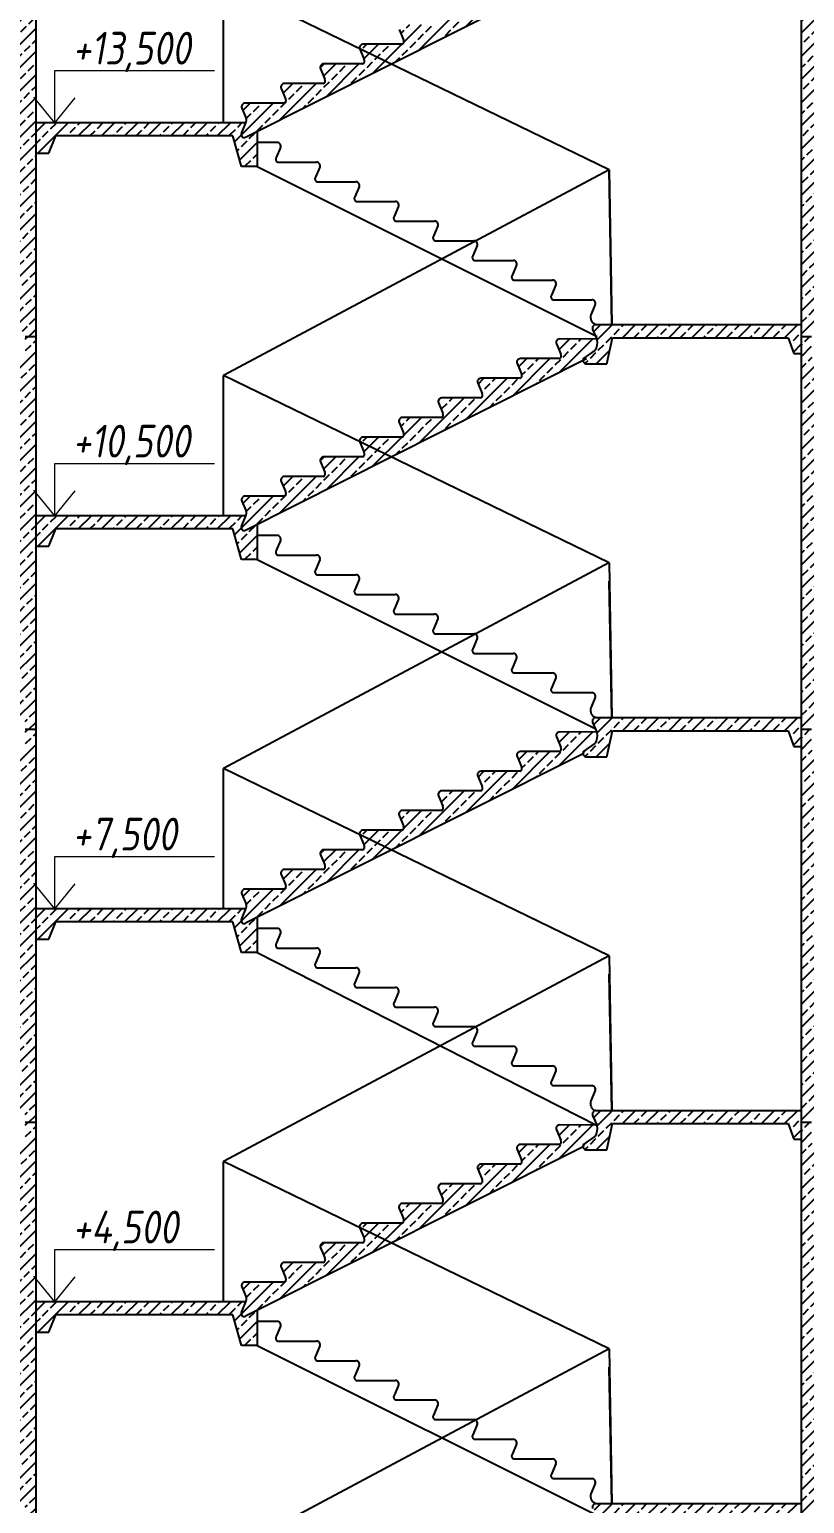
# Model space of a CAD drawing. Header units: millimetres. Extents: x -257254 to 390979, y -202328 to 355504.
# Drawn here: x 83861 to 89774, y 40185 to 51438 of the extents above; entities that cross this region are included whole.
import ezdxf
from ezdxf.enums import TextEntityAlignment as Align

# ---------------------------------------------------------------- set-up
doc = ezdxf.new("R2010")
doc.units = ezdxf.units.MM
doc.layers.add('RAZMER', color=250, linetype='Continuous', lineweight=13)
doc.layers.add('покрытия', color=6, linetype='Continuous', lineweight=18)
doc.layers.add('разрез', color=40, linetype='Continuous')
doc.styles.add('SIMPLEX', font='simplex.shx', dxfattribs={"width": 0.8, "oblique": 10})

msp = doc.modelspace()

# ---------------------------------------------------------------- hatches: boundary and pattern name
at = {"layer": 'разрез'}
h = msp.add_hatch(dxfattribs=at)
h.set_pattern_fill('JIS_STN_2.5', color=256, scale=50)
h.set_pattern_definition([(45, (4200, -12000), (-88.38835, 88.38835), []), (45, (4288.25, -12000), (-88.38835, 88.38835), [60, -25])])
h.paths.add_polyline_path([(83829.02596, 51935.34196), (83749.02596, 51935.34196), (83749.02596, 49135.34196), (83829.02596, 49135.34196)])
h.paths.add_polyline_path([(83909.02595, 52095.34196), (83829.02596, 52095.34196), (83829.02596, 49095.34196), (83909.02595, 49095.34196)])
h = msp.add_hatch(dxfattribs=at)
h.set_pattern_fill('JIS_STN_2.5', color=256, scale=50)
h.set_pattern_definition([(45, (1e-11, 12000), (-88.38835, 88.38835), []), (45, (88.25, 12000), (-88.38835, 88.38835), [60, -25])])
h.paths.add_polyline_path([(88111.89286, 51925.34196, -0.5342807523), (88086.43074, 51962.6022), (88179.02596, 52029.48348, 0.1012247944), (88193.43022, 52073.70547), (87905.94558, 52075.34196, 0.5443189108), (87881.58089, 52036.8051), (87914.88911, 51959.64984, -0.5061795184), (87902.01404, 51925.34196), (87605.94558, 51925.34196, 0.5443189108), (87581.58089, 51886.8051), (87614.88911, 51809.64984, -0.5061795184), (87602.01404, 51775.34196), (87305.94558, 51775.34196, 0.5443189108), (87281.58089, 51736.8051), (87314.88911, 51659.64984, -0.5061795184), (87302.01404, 51625.34196), (87005.94558, 51625.34196, 0.5443189108), (86981.58089, 51586.8051), (87014.88911, 51509.64984, -0.5061795184), (87002.01404, 51475.34196), (86705.94558, 51475.34196, 0.5443189108), (86681.58089, 51436.8051), (86714.88911, 51359.64984, -0.5061795184), (86702.01404, 51325.34196), (86405.94558, 51325.34196, 0.4772621166), (86379.73086, 51292.26329), (86620.34398, 51175.36508)])
h.paths.add_polyline_path([(86620.34398, 51175.36508), (86379.73086, 51292.26329, 0.0532288538), (86381.58089, 51286.8051), (86414.88911, 51209.64984, -0.5061795184), (86402.01404, 51175.34196), (86105.94558, 51175.34196, 0.5443189108), (86081.58089, 51136.8051), (86114.88911, 51059.64984, -0.5061795184), (86102.01404, 51025.34196), (85805.94558, 51025.34196, 0.5443189108), (85781.58089, 50986.8051), (85814.88911, 50909.64984, -0.5061795184), (85802.01404, 50875.34196), (85505.94558, 50875.34196, 0.5443189108), (85481.58089, 50836.8051), (85514.4836, 50760.58916, -0.2572552717), (85511.58347, 50725.34196), (85479.02595, 50643.84441, 0.8545246684), (85514.74874, 50619.45245)])
h = msp.add_hatch(dxfattribs=at)
h.set_pattern_fill('JIS_STN_2.5', color=256, scale=50)
h.set_pattern_definition([(45, (1e-09, -12000), (-88.38835, 88.38835), []), (45, (88.25, -12000), (-88.38835, 88.38835), [60, -25])])
h.paths.add_polyline_path([(89829.02595, 52095.34196), (89749.02595, 52095.34196), (89749.02595, 52015.34196), (89749.02595, 49095.34196), (89829.02595, 49095.34196), (89829.02595, 49175.34196)])
h.paths.add_polyline_path([(89909.02595, 51935.34196), (89829.02595, 51935.34196), (89829.02595, 49175.34196), (89909.02595, 49175.34196)])
h = msp.add_hatch(dxfattribs=at)
h.set_pattern_fill('JIS_STN_2.5', color=256, scale=50)
h.set_pattern_definition([(45, (-5e-08, 12000), (-88.38835, 88.38835), []), (45, (88.25, 12000), (-88.38835, 88.38835), [60, -25])])
h.paths.add_polyline_path([(85511.58347, 50725.34196), (85479.02595, 50725.34196), (85206.49188, 50725.34196), (83909.02595, 50725.34196), (83909.02595, 50494.07491), (84009.02562, 50494.33372), (84061.22173, 50625.34196), (85413.99121, 50625.34196), (85479.02595, 50391.96428), (85597.17711, 50391.96428), (85597.17711, 50660.89888), (85514.74874, 50619.45245, -0.8545246684), (85479.02595, 50643.84441)])
h = msp.add_hatch(dxfattribs=at)
h.set_pattern_fill('JIS_STN_2.5', color=256, scale=50)
h.set_pattern_definition([(45, (0, 8960), (-88.38835, 88.38835), []), (45, (88.25, 8960), (-88.38835, 88.38835), [60, -25])])
h.paths.add_polyline_path([(89749.02595, 49185.34196), (88182.95749, 49185.34196, 0.5443189108), (88158.5928, 49146.8051), (88191.90102, 49069.64984, -0.1806301525), (88179.02596, 48989.48348), (88086.43074, 48922.6022, 0.5342807523), (88111.89286, 48885.34196), (88265.39149, 48885.34196), (88309.02596, 49085.01571), (89649.02596, 49085.01571), (89693.67318, 48965.41926), (89749.02595, 48965.41926)])
h = msp.add_hatch(dxfattribs=at)
h.set_pattern_fill('JIS_STN_2.5', color=256, scale=50)
h.set_pattern_definition([(45, (4200, -15000), (-88.38835, 88.38835), []), (45, (4288.25, -15000), (-88.38835, 88.38835), [60, -25])])
h.paths.add_polyline_path([(83829.02596, 48935.34196), (83749.02596, 48935.34196), (83749.02596, 46175.34196), (83829.02596, 46175.34196)])
h.paths.add_polyline_path([(83909.02595, 49095.34196), (83829.02596, 49095.34196), (83829.02596, 46095.34196), (83909.02595, 46095.34196)])
h = msp.add_hatch(dxfattribs=at)
h.set_pattern_fill('JIS_STN_2.5', color=256, scale=50)
h.set_pattern_definition([(45, (4e-11, 9000), (-88.38835, 88.38835), []), (45, (88.25, 9000), (-88.38835, 88.38835), [60, -25])])
h.paths.add_polyline_path([(88111.89286, 48925.34196, -0.5342807523), (88086.43074, 48962.6022), (88179.02596, 49029.48348, 0.1012247944), (88193.43022, 49073.70547), (87905.94558, 49075.34196, 0.5443189108), (87881.58089, 49036.8051), (87914.88911, 48959.64984, -0.5061795184), (87902.01404, 48925.34196), (87605.94558, 48925.34196, 0.5443189108), (87581.58089, 48886.8051), (87614.88911, 48809.64984, -0.5061795184), (87602.01404, 48775.34196), (87305.94558, 48775.34196, 0.5443189108), (87281.58089, 48736.8051), (87314.88911, 48659.64984, -0.5061795184), (87302.01404, 48625.34196), (87005.94558, 48625.34196, 0.5443189108), (86981.58089, 48586.8051), (87014.88911, 48509.64984, -0.5061795184), (87002.01404, 48475.34196), (86705.94558, 48475.34196, 0.5443189108), (86681.58089, 48436.8051), (86714.88911, 48359.64984, -0.5061795184), (86702.01404, 48325.34196), (86405.94558, 48325.34196, 0.4772621166), (86379.73086, 48292.26329), (86620.34398, 48175.36508)])
h.paths.add_polyline_path([(86620.34398, 48175.36508), (86379.73086, 48292.26329, 0.0532288538), (86381.58089, 48286.8051), (86414.88911, 48209.64984, -0.5061795184), (86402.01404, 48175.34196), (86105.94558, 48175.34196, 0.5443189108), (86081.58089, 48136.8051), (86114.88911, 48059.64984, -0.5061795184), (86102.01404, 48025.34196), (85805.94558, 48025.34196, 0.5443189108), (85781.58089, 47986.8051), (85814.88911, 47909.64984, -0.5061795184), (85802.01404, 47875.34196), (85505.94558, 47875.34196, 0.5443189108), (85481.58089, 47836.8051), (85514.4836, 47760.58916, -0.2572552717), (85511.58347, 47725.34196), (85479.02595, 47643.84441, 0.8545246684), (85514.74874, 47619.45245)])
h = msp.add_hatch(dxfattribs=at)
h.set_pattern_fill('JIS_STN_2.5', color=256, scale=50)
h.set_pattern_definition([(45, (-1e-07, -15000), (-88.38835, 88.38835), []), (45, (88.25, -15000), (-88.38835, 88.38835), [60, -25])])
h.paths.add_polyline_path([(89829.02595, 49095.34196), (89749.02595, 49095.34196), (89749.02595, 49015.34196), (89749.02595, 46095.34196), (89829.02595, 46095.34196), (89829.02595, 46175.34196)])
h.paths.add_polyline_path([(89909.02595, 48935.34196), (89829.02595, 48935.34196), (89829.02595, 46175.34196), (89909.02595, 46175.34196)])
h = msp.add_hatch(dxfattribs=at)
h.set_pattern_fill('JIS_STN_2.5', color=256, scale=50)
h.set_pattern_definition([(45, (-4e-11, 9000), (-88.38835, 88.38835), []), (45, (88.25, 9000), (-88.38835, 88.38835), [60, -25])])
h.paths.add_polyline_path([(85511.58347, 47725.34196), (85479.02595, 47725.34196), (85206.49188, 47725.34196), (83909.02595, 47725.34196), (83909.02595, 47494.07491), (84009.02562, 47494.33372), (84061.22173, 47625.34196), (85413.99121, 47625.34196), (85479.02595, 47391.96428), (85597.17711, 47391.96428), (85597.17711, 47660.89888), (85514.74874, 47619.45245, -0.8545246684), (85479.02595, 47643.84441)])
h = msp.add_hatch(dxfattribs=at)
h.set_pattern_fill('JIS_STN_2.5', color=256, scale=50)
h.set_pattern_definition([(45, (1e-09, 5960), (-88.38835, 88.38835), []), (45, (88.25, 5960), (-88.38835, 88.38835), [60, -25])])
h.paths.add_polyline_path([(89749.02595, 46185.34196), (88182.95749, 46185.34196, 0.5443189108), (88158.5928, 46146.8051), (88191.90102, 46069.64984, -0.1806301525), (88179.02596, 45989.48348), (88086.43074, 45922.6022, 0.5342807523), (88111.89286, 45885.34196), (88265.39149, 45885.34196), (88309.02596, 46085.01571), (89649.02596, 46085.01571), (89693.67318, 45965.41926), (89749.02595, 45965.41926)])
h = msp.add_hatch(dxfattribs=at)
h.set_pattern_fill('JIS_STN_2.5', color=256, scale=50)
h.set_pattern_definition([(45, (4200, -18000), (-88.38835, 88.38835), []), (45, (4288.25, -18000), (-88.38835, 88.38835), [60, -25])])
h.paths.add_polyline_path([(83829.02596, 45935.34196), (83749.02596, 45935.34196), (83749.02596, 43175.34196), (83829.02596, 43175.34196)])
h.paths.add_polyline_path([(83909.02595, 46095.34196), (83829.02596, 46095.34196), (83829.02596, 43095.34196), (83909.02595, 43095.34196)])
h = msp.add_hatch(dxfattribs=at)
h.set_pattern_fill('JIS_STN_2.5', color=256, scale=50)
h.set_pattern_definition([(45, (1e-09, 6000), (-88.38835, 88.38835), []), (45, (88.25, 6000), (-88.38835, 88.38835), [60, -25])])
h.paths.add_polyline_path([(88111.89286, 45925.34196, -0.5342807523), (88086.43074, 45962.6022), (88179.02596, 46029.48348, 0.1012247944), (88193.43022, 46073.70547), (87905.94558, 46075.34196, 0.5443189108), (87881.58089, 46036.8051), (87914.88911, 45959.64984, -0.5061795184), (87902.01404, 45925.34196), (87605.94558, 45925.34196, 0.5443189108), (87581.58089, 45886.8051), (87614.88911, 45809.64984, -0.5061795184), (87602.01404, 45775.34196), (87305.94558, 45775.34196, 0.5443189108), (87281.58089, 45736.8051), (87314.88911, 45659.64984, -0.5061795184), (87302.01404, 45625.34196), (87005.94558, 45625.34196, 0.5443189108), (86981.58089, 45586.8051), (87014.88911, 45509.64984, -0.5061795184), (87002.01404, 45475.34196), (86705.94558, 45475.34196, 0.5443189108), (86681.58089, 45436.8051), (86714.88911, 45359.64984, -0.5061795184), (86702.01404, 45325.34196), (86405.94558, 45325.34196, 0.4772621166), (86379.73086, 45292.26329), (86620.34398, 45175.36508)])
h.paths.add_polyline_path([(86620.34398, 45175.36508), (86379.73086, 45292.26329, 0.0532288538), (86381.58089, 45286.8051), (86414.88911, 45209.64984, -0.5061795184), (86402.01404, 45175.34196), (86105.94558, 45175.34196, 0.5443189108), (86081.58089, 45136.8051), (86114.88911, 45059.64984, -0.5061795184), (86102.01404, 45025.34196), (85805.94558, 45025.34196, 0.5443189108), (85781.58089, 44986.8051), (85814.88911, 44909.64984, -0.5061795184), (85802.01404, 44875.34196), (85505.94558, 44875.34196, 0.5443189108), (85481.58089, 44836.8051), (85514.4836, 44760.58916, -0.2572552717), (85511.58347, 44725.34196), (85479.02595, 44643.84441, 0.8545246684), (85514.74874, 44619.45245)])
h = msp.add_hatch(dxfattribs=at)
h.set_pattern_fill('JIS_STN_2.5', color=256, scale=50)
h.set_pattern_definition([(45, (2e-09, -18000), (-88.38835, 88.38835), []), (45, (88.25, -18000), (-88.38835, 88.38835), [60, -25])])
h.paths.add_polyline_path([(89829.02595, 46095.34196), (89749.02595, 46095.34196), (89749.02595, 46015.34196), (89749.02595, 43095.34196), (89829.02595, 43095.34196), (89829.02595, 43175.34196)])
h.paths.add_polyline_path([(89909.02595, 45935.34196), (89829.02595, 45935.34196), (89829.02595, 43175.34196), (89909.02595, 43175.34196)])
h = msp.add_hatch(dxfattribs=at)
h.set_pattern_fill('JIS_STN_2.5', color=256, scale=50)
h.set_pattern_definition([(45, (1e-09, 6000), (-88.38835, 88.38835), []), (45, (88.25, 6000), (-88.38835, 88.38835), [60, -25])])
h.paths.add_polyline_path([(85511.58347, 44725.34196), (85479.02595, 44725.34196), (85206.49188, 44725.34196), (83909.02595, 44725.34196), (83909.02595, 44494.07491), (84009.02562, 44494.33372), (84061.22173, 44625.34196), (85413.99121, 44625.34196), (85479.02595, 44391.96428), (85597.17711, 44391.96428), (85597.17711, 44660.89888), (85514.74874, 44619.45245, -0.8545246684), (85479.02595, 44643.84441)])
h = msp.add_hatch(dxfattribs=at)
h.set_pattern_fill('JIS_STN_2.5', color=256, scale=50)
h.set_pattern_definition([(45, (2e-09, 2960), (-88.38835, 88.38835), []), (45, (88.25, 2960), (-88.38835, 88.38835), [60, -25])])
h.paths.add_polyline_path([(89749.02595, 43185.34196), (88182.95749, 43185.34196, 0.5443189108), (88158.5928, 43146.8051), (88191.90102, 43069.64984, -0.1806301525), (88179.02596, 42989.48348), (88086.43074, 42922.6022, 0.5342807523), (88111.89286, 42885.34196), (88265.39149, 42885.34196), (88309.02596, 43085.01571), (89649.02596, 43085.01571), (89693.67318, 42965.41926), (89749.02595, 42965.41926)])
h = msp.add_hatch(dxfattribs=at)
h.set_pattern_fill('JIS_STN_2.5', color=256, scale=50)
h.set_pattern_definition([(45, (4200, -21000), (-88.38835, 88.38835), []), (45, (4288.25, -21000), (-88.38835, 88.38835), [60, -25])])
h.paths.add_polyline_path([(83829.02596, 42935.34196), (83749.02596, 42935.34196), (83749.02596, 40175.34196), (83829.02596, 40175.34196)])
h.paths.add_polyline_path([(83909.02595, 43095.34196), (83829.02596, 43095.34196), (83829.02596, 40095.34196), (83909.02595, 40095.34196)])
h = msp.add_hatch(dxfattribs=at)
h.set_pattern_fill('JIS_STN_2.5', color=256, scale=50)
h.set_pattern_definition([(45, (2e-09, 3000), (-88.38835, 88.38835), []), (45, (88.25, 3000), (-88.38835, 88.38835), [60, -25])])
h.paths.add_polyline_path([(88111.89286, 42925.34196, -0.5342807523), (88086.43074, 42962.6022), (88179.02596, 43029.48348, 0.1012247944), (88193.43022, 43073.70547), (87905.94558, 43075.34196, 0.5443189108), (87881.58089, 43036.8051), (87914.88911, 42959.64984, -0.5061795184), (87902.01404, 42925.34196), (87605.94558, 42925.34196, 0.5443189108), (87581.58089, 42886.8051), (87614.88911, 42809.64984, -0.5061795184), (87602.01404, 42775.34196), (87305.94558, 42775.34196, 0.5443189108), (87281.58089, 42736.8051), (87314.88911, 42659.64984, -0.5061795184), (87302.01404, 42625.34196), (87005.94558, 42625.34196, 0.5443189108), (86981.58089, 42586.8051), (87014.88911, 42509.64984, -0.5061795184), (87002.01404, 42475.34196), (86705.94558, 42475.34196, 0.5443189108), (86681.58089, 42436.8051), (86714.88911, 42359.64984, -0.5061795184), (86702.01404, 42325.34196), (86405.94558, 42325.34196, 0.4772621166), (86379.73086, 42292.26329), (86620.34398, 42175.36508)])
h.paths.add_polyline_path([(86620.34398, 42175.36508), (86379.73086, 42292.26329, 0.0532288538), (86381.58089, 42286.8051), (86414.88911, 42209.64984, -0.5061795184), (86402.01404, 42175.34196), (86105.94558, 42175.34196, 0.5443189108), (86081.58089, 42136.8051), (86114.88911, 42059.64984, -0.5061795184), (86102.01404, 42025.34196), (85805.94558, 42025.34196, 0.5443189108), (85781.58089, 41986.8051), (85814.88911, 41909.64984, -0.5061795184), (85802.01404, 41875.34196), (85505.94558, 41875.34196, 0.5443189108), (85481.58089, 41836.8051), (85514.4836, 41760.58916, -0.2572552717), (85511.58347, 41725.34196), (85479.02595, 41643.84441, 0.8545246684), (85514.74874, 41619.45245)])
h = msp.add_hatch(dxfattribs=at)
h.set_pattern_fill('JIS_STN_2.5', color=256, scale=50)
h.set_pattern_definition([(45, (-2e-07, -21000), (-88.38835, 88.38835), []), (45, (88.25, -21000), (-88.38835, 88.38835), [60, -25])])
h.paths.add_polyline_path([(89829.02595, 43095.34196), (89749.02595, 43095.34196), (89749.02595, 43015.34196), (89749.02595, 40095.34196), (89829.02595, 40095.34196), (89829.02595, 40175.34196)])
h.paths.add_polyline_path([(89909.02595, 42935.34196), (89829.02595, 42935.34196), (89829.02595, 40135.34196), (89909.02595, 40135.34196)])
h = msp.add_hatch(dxfattribs=at)
h.set_pattern_fill('JIS_STN_2.5', color=256, scale=50)
h.set_pattern_definition([(45, (2e-09, 3000), (-88.38835, 88.38835), []), (45, (88.25, 3000), (-88.38835, 88.38835), [60, -25])])
h.paths.add_polyline_path([(85511.58347, 41725.34196), (85479.02595, 41725.34196), (85206.49188, 41725.34196), (83909.02595, 41725.34196), (83909.02595, 41494.07491), (84009.02562, 41494.33372), (84061.22173, 41625.34196), (85413.99121, 41625.34196), (85479.02595, 41391.96428), (85597.17711, 41391.96428), (85597.17711, 41660.89888), (85514.74874, 41619.45245, -0.8545246684), (85479.02595, 41643.84441)])
h = msp.add_hatch(dxfattribs=at)
h.set_pattern_fill('JIS_STN_2.5', color=256, scale=50)
h.set_pattern_definition([(45, (0, -40), (-88.38835, 88.38835), []), (45, (88.25, -40), (-88.38835, 88.38835), [60, -25])])
h.paths.add_polyline_path([(89749.02595, 40185.34196), (88182.95749, 40185.34196, 0.5443189108), (88158.5928, 40146.8051), (88191.90102, 40069.64984, -0.1806301525), (88179.02596, 39989.48348), (88086.43074, 39922.6022, 0.5342807523), (88111.89286, 39885.34196), (88265.39149, 39885.34196), (88309.02596, 40085.01571), (89649.02596, 40085.01571), (89693.67318, 39965.41926), (89749.02595, 39965.41926)])

# ---------------------------------------------------------------- linework, layer by layer
at = {"layer": 'покрытия'}
for p, q in [((84053.78244, 50725.34196), (84053.78244, 51125.34196)), ((84053.78244, 51125.34196), (85272.53976, 51125.34196)), ((84053.78244, 50725.34196), (83893.70598, 50921.07629)), ((84053.78244, 50725.34196), (84210.55283, 50915.6084)), ((84053.78244, 47725.34196), (84053.78244, 48125.34196)), ((84053.78244, 48125.34196), (85272.53976, 48125.34196)), ((84053.78244, 47725.34196), (83893.70598, 47921.07629)), ((84053.78244, 47725.34196), (84210.55283, 47915.6084)), ((84053.78244, 44725.34196), (84053.78244, 45125.34196)), ((84053.78244, 45125.34196), (85272.53976, 45125.34196)), ((84053.78244, 44725.34196), (83893.70598, 44921.07629)), ((84053.78244, 44725.34196), (84210.55283, 44915.6084)), ((84053.78244, 41725.34196), (84053.78244, 42125.34196)), ((84053.78244, 42125.34196), (85272.53976, 42125.34196)), ((84053.78244, 41725.34196), (83893.70598, 41921.07629)), ((84053.78244, 41725.34196), (84210.55283, 41915.6084))]:
    msp.add_line(p, q, dxfattribs=at)
at = {"layer": 'разрез'}
for p, q in [((83909.02595, 64015.34196), (83909.02595, 36935.34196)), ((89749.02595, 64015.34196), (89749.02595, 37175.34196)), ((85514.74874, 50619.45245), (88111.89286, 51925.34196)), ((85342.75892, 50725.34196), (85342.75892, 51796.06022)), ((88284.66855, 50366.77848), (85342.75892, 51796.06022)), ((86681.02976, 51438.08173), (86714.88911, 51359.64984)), ((86702.01404, 51325.34196), (86405.94558, 51325.34196)), ((86702.01404, 51325.34196), (86405.94558, 51325.34196)), ((86381.02976, 51288.08173), (86414.88911, 51209.64984)), ((86081.02976, 51138.08173), (86114.88911, 51059.64984)), ((86402.01404, 51175.34196), (86105.94558, 51175.34196)), ((85781.02976, 50988.08173), (85814.88911, 50909.64984)), ((86102.01404, 51025.34196), (85806.49188, 51025.34196)), ((85802.01404, 50875.34196), (85505.94558, 50875.34196)), ((85481.02976, 50838.08173), (85514.88911, 50759.64984)), ((85479.02595, 50725.34196), (83909.02595, 50725.34196)), ((85479.02595, 50725.34196), (83909.02595, 50725.34196)), ((85479.02595, 50725.34196), (85206.49188, 50725.34196)), ((85479.02595, 50643.84441), (85511.58347, 50725.34196)), ((85511.58347, 50725.34196), (85479.02595, 50725.34196)), ((85597.17711, 50660.89888), (85597.17711, 50391.96428)), ((84009.02562, 50494.33372), (84061.22173, 50625.34196)), ((85413.99121, 50625.34196), (84061.22173, 50625.34196)), ((85479.02595, 50391.96428), (85413.99121, 50625.34196)), ((85751.56003, 50575.34196), (85597.17711, 50575.34196)), ((85777.02215, 50538.08173), (85743.1628, 50459.64984)), ((83909.02595, 50494.07491), (84009.02562, 50494.33372)), ((83909.02595, 50494.07491), (83909.02595, 50494.07491)), ((85756.03787, 50425.34196), (86052.10633, 50425.34196)), ((88284.66855, 50366.77848), (85342.75892, 48796.06022)), ((85597.17711, 50391.96428), (85479.02595, 50391.96428)), ((85597.17711, 50391.96428), (88193.43022, 49093.83773)), ((86077.02215, 50388.08173), (86043.1628, 50309.64984)), ((88284.66855, 50366.77848), (88303.79895, 49185.34196)), ((88303.79895, 49185.34196), (88284.66855, 50366.77848)), ((86056.03787, 50275.34196), (86352.10633, 50275.34196)), ((86377.02215, 50238.08173), (86343.1628, 50159.64984)), ((86356.03787, 50125.34196), (86652.10633, 50125.34196)), ((86677.02215, 50088.08173), (86643.1628, 50009.64984)), ((86656.03787, 49975.34196), (86952.10633, 49975.34196)), ((86977.02215, 49938.08173), (86943.1628, 49859.64984)), ((86956.03787, 49825.34196), (87252.10633, 49825.34196)), ((86956.03787, 49825.34196), (87252.10633, 49825.34196)), ((87277.02215, 49788.08173), (87243.1628, 49709.64984)), ((87256.03787, 49675.34196), (87552.10633, 49675.34196)), ((87577.02215, 49638.08173), (87543.1628, 49559.64984)), ((87556.03787, 49525.34196), (87851.56003, 49525.34196)), ((87877.02215, 49488.08173), (87843.1628, 49409.64984)), ((87856.03787, 49375.34196), (88152.10633, 49375.34196)), ((88177.02215, 49338.08173), (88143.1628, 49259.64984)), ((88179.02596, 49185.34196), (89749.02595, 49185.34196)), ((88179.02596, 49185.34196), (89749.02595, 49185.34196)), ((83829.02596, 49095.34196), (83909.02595, 49095.34196)), ((88193.43022, 49073.70547), (87905.94558, 49075.34196)), ((88158.04168, 49148.08173), (88191.90102, 49069.64984)), ((88265.39149, 48885.34196), (88309.02596, 49085.01571)), ((88309.02596, 49085.01571), (89649.02596, 49085.01571)), ((89649.02596, 49085.01571), (89693.67318, 48965.41926)), ((89749.02595, 49095.34196), (89829.02595, 49095.34196)), ((87881.02976, 49038.08173), (87914.88911, 48959.64984)), ((88086.43074, 48922.6022), (88179.02596, 48989.48348)), ((89693.67318, 48965.41926), (89749.02595, 48965.41926)), ((85514.74874, 47619.45245), (88111.89286, 48925.34196)), ((87581.02976, 48888.08173), (87614.88911, 48809.64984)), ((87902.01404, 48925.34196), (87605.94558, 48925.34196)), ((88111.89286, 48885.34196), (88265.39149, 48885.34196)), ((85342.75892, 47725.34196), (85342.75892, 48796.06022)), ((88284.66855, 47366.77848), (85342.75892, 48796.06022)), ((87281.02976, 48738.08173), (87314.88911, 48659.64984)), ((87602.01404, 48775.34196), (87305.94558, 48775.34196)), ((87302.01404, 48625.34196), (87005.94558, 48625.34196)), ((86981.02976, 48588.08173), (87014.88911, 48509.64984)), ((86681.02976, 48438.08173), (86714.88911, 48359.64984)), ((87002.01404, 48475.34196), (86705.94558, 48475.34196)), ((86381.02976, 48288.08173), (86414.88911, 48209.64984)), ((86702.01404, 48325.34196), (86405.94558, 48325.34196)), ((86702.01404, 48325.34196), (86405.94558, 48325.34196)), ((86402.01404, 48175.34196), (86105.94558, 48175.34196)), ((86081.02976, 48138.08173), (86114.88911, 48059.64984)), ((85781.02976, 47988.08173), (85814.88911, 47909.64984)), ((86102.01404, 48025.34196), (85806.49188, 48025.34196)), ((85481.02976, 47838.08173), (85514.88911, 47759.64984)), ((85802.01404, 47875.34196), (85505.94558, 47875.34196)), ((85479.02595, 47725.34196), (83909.02595, 47725.34196)), ((85479.02595, 47725.34196), (83909.02595, 47725.34196)), ((85479.02595, 47725.34196), (85206.49188, 47725.34196)), ((85479.02595, 47643.84441), (85511.58347, 47725.34196)), ((85511.58347, 47725.34196), (85479.02595, 47725.34196)), ((84009.02562, 47494.33372), (84061.22173, 47625.34196)), ((85413.99121, 47625.34196), (84061.22173, 47625.34196)), ((85479.02595, 47391.96428), (85413.99121, 47625.34196)), ((85597.17711, 47660.89888), (85597.17711, 47391.96428)), ((83909.02595, 47494.07491), (84009.02562, 47494.33372)), ((83909.02595, 47494.07491), (83909.02595, 47494.07491)), ((85751.56003, 47575.34196), (85597.17711, 47575.34196)), ((85777.02215, 47538.08173), (85743.1628, 47459.64984)), ((85597.17711, 47391.96428), (85479.02595, 47391.96428)), ((85597.17711, 47391.96428), (88178.16371, 46101.47098)), ((85756.03787, 47425.34196), (86052.10633, 47425.34196)), ((86077.02215, 47388.08173), (86043.1628, 47309.64984)), ((88281.97656, 47366.73336), (85342.75892, 45796.06022)), ((86056.03787, 47275.34196), (86352.10633, 47275.34196)), ((88284.66855, 47366.77848), (88304.46935, 46185.34196)), ((86377.02215, 47238.08173), (86343.1628, 47159.64984)), ((88304.46935, 46185.34196), (88284.66855, 47225.34196)), ((86356.03787, 47125.34196), (86652.10633, 47125.34196)), ((86677.02215, 47088.08173), (86643.1628, 47009.64984)), ((86656.03787, 46975.34196), (86952.10633, 46975.34196)), ((86977.02215, 46938.08173), (86943.1628, 46859.64984)), ((86956.03787, 46825.34196), (87252.10633, 46825.34196)), ((86956.03787, 46825.34196), (87252.10633, 46825.34196)), ((87277.02215, 46788.08173), (87243.1628, 46709.64984)), ((87256.03787, 46675.34196), (87552.10633, 46675.34196)), ((87577.02215, 46638.08173), (87543.1628, 46559.64984)), ((87556.03787, 46525.34196), (87851.56003, 46525.34196)), ((87877.02215, 46488.08173), (87843.1628, 46409.64984)), ((87856.03787, 46375.34196), (88152.10633, 46375.34196)), ((88177.02215, 46338.08173), (88143.1628, 46259.64984)), ((88158.04168, 46148.08173), (88191.90102, 46069.64984)), ((88179.02596, 46185.34196), (89749.02595, 46185.34196)), ((88179.02596, 46185.34196), (89749.02595, 46185.34196)), ((83829.02596, 46095.34196), (83909.02595, 46095.34196)), ((87881.02976, 46038.08173), (87914.88911, 45959.64984)), ((88193.43022, 46073.70547), (87905.94558, 46075.34196)), ((88265.39149, 45885.34196), (88309.02596, 46085.01571)), ((88309.02596, 46085.01571), (89649.02596, 46085.01571)), ((89649.02596, 46085.01571), (89693.67318, 45965.41926)), ((89749.02595, 46095.34196), (89829.02595, 46095.34196)), ((87902.01404, 45925.34196), (87605.94558, 45925.34196)), ((88086.43074, 45922.6022), (88179.02596, 45989.48348)), ((89693.67318, 45965.41926), (89749.02595, 45965.41926)), ((85514.74874, 44619.45245), (88084.49064, 45911.56365)), ((87581.02976, 45888.08173), (87614.88911, 45809.64984)), ((88111.89286, 45885.34196), (88265.39149, 45885.34196)), ((85342.75892, 44725.34196), (85342.75892, 45796.06022)), ((88284.66855, 44366.77848), (85342.75892, 45796.06022)), ((87281.02976, 45738.08173), (87314.88911, 45659.64984)), ((87602.01404, 45775.34196), (87305.94558, 45775.34196)), ((86981.02976, 45588.08173), (87014.88911, 45509.64984)), ((87302.01404, 45625.34196), (87005.94558, 45625.34196)), ((87002.01404, 45475.34196), (86705.94558, 45475.34196)), ((86681.02976, 45438.08173), (86714.88911, 45359.64984)), ((86381.02976, 45288.08173), (86414.88911, 45209.64984)), ((86702.01404, 45325.34196), (86405.94558, 45325.34196)), ((86702.01404, 45325.34196), (86405.94558, 45325.34196)), ((86081.02976, 45138.08173), (86114.88911, 45059.64984)), ((86402.01404, 45175.34196), (86105.94558, 45175.34196)), ((86102.01404, 45025.34196), (85806.49188, 45025.34196)), ((85781.02976, 44988.08173), (85814.88911, 44909.64984)), ((85481.02976, 44838.08173), (85514.88911, 44759.64984)), ((85802.01404, 44875.34196), (85505.94558, 44875.34196)), ((85479.02595, 44725.34196), (83909.02595, 44725.34196)), ((85479.02595, 44725.34196), (83909.02595, 44725.34196)), ((85479.02595, 44725.34196), (85206.49188, 44725.34196)), ((85479.02595, 44643.84441), (85511.58347, 44725.34196)), ((85511.58347, 44725.34196), (85479.02595, 44725.34196)), ((84009.02562, 44494.33372), (84061.22173, 44625.34196)), ((85413.99121, 44625.34196), (84061.22173, 44625.34196)), ((85479.02595, 44391.96428), (85413.99121, 44625.34196)), ((85597.17711, 44660.89888), (85597.17711, 44391.96428)), ((85751.56003, 44575.34196), (85597.17711, 44575.34196)), ((83909.02595, 44494.07491), (84009.02562, 44494.33372)), ((83909.02595, 44494.07491), (83909.02595, 44494.07491)), ((85777.02215, 44538.08173), (85743.1628, 44459.64984)), ((88284.66855, 44366.77848), (85342.75892, 42796.06022)), ((85597.17711, 44391.96428), (85479.02595, 44391.96428)), ((85597.17711, 44391.96428), (88191.90102, 43069.64984)), ((85756.03787, 44425.34196), (86052.10633, 44425.34196)), ((86077.02215, 44388.08173), (86043.1628, 44309.64984)), ((88284.66855, 44366.77848), (88303.79895, 43185.34196)), ((86056.03787, 44275.34196), (86352.10633, 44275.34196)), ((86377.02215, 44238.08173), (86343.1628, 44159.64984)), ((88303.79895, 43185.34196), (88284.66855, 44225.34196)), ((86356.03787, 44125.34196), (86652.10633, 44125.34196)), ((86677.02215, 44088.08173), (86643.1628, 44009.64984)), ((86656.03787, 43975.34196), (86952.10633, 43975.34196)), ((86977.02215, 43938.08173), (86943.1628, 43859.64984)), ((86956.03787, 43825.34196), (87252.10633, 43825.34196)), ((86956.03787, 43825.34196), (87252.10633, 43825.34196)), ((87277.02215, 43788.08173), (87243.1628, 43709.64984)), ((87256.03787, 43675.34196), (87552.10633, 43675.34196)), ((87577.02215, 43638.08173), (87543.1628, 43559.64984)), ((87556.03787, 43525.34196), (87851.56003, 43525.34196)), ((87877.02215, 43488.08173), (87843.1628, 43409.64984)), ((87856.03787, 43375.34196), (88152.10633, 43375.34196)), ((88177.02215, 43338.08173), (88143.1628, 43259.64984)), ((88158.04168, 43148.08173), (88191.90102, 43069.64984)), ((88179.02596, 43185.34196), (89749.02595, 43185.34196)), ((88179.02596, 43185.34196), (89749.02595, 43185.34196)), ((83829.02596, 43095.34196), (83909.02595, 43095.34196)), ((87881.02976, 43038.08173), (87914.88911, 42959.64984)), ((88193.43022, 43073.70547), (87905.94558, 43075.34196)), ((88086.43074, 42922.6022), (88179.02596, 42989.48348)), ((88265.39149, 42885.34196), (88309.02596, 43085.01571)), ((88309.02596, 43085.01571), (89649.02596, 43085.01571)), ((89649.02596, 43085.01571), (89693.67318, 42965.41926)), ((89749.02595, 43095.34196), (89829.02595, 43095.34196)), ((85514.74874, 41619.45245), (88084.49064, 42911.56365)), ((87581.02976, 42888.08173), (87614.88911, 42809.64984)), ((87902.01404, 42925.34196), (87605.94558, 42925.34196)), ((88111.89286, 42885.34196), (88265.39149, 42885.34196)), ((89693.67318, 42965.41926), (89749.02595, 42965.41926)), ((85342.75892, 41725.34196), (85342.75892, 42796.06022)), ((88284.66855, 41366.77848), (85342.75892, 42796.06022)), ((87602.01404, 42775.34196), (87305.94558, 42775.34196)), ((87281.02976, 42738.08173), (87314.88911, 42659.64984)), ((86981.02976, 42588.08173), (87014.88911, 42509.64984)), ((87302.01404, 42625.34196), (87005.94558, 42625.34196)), ((86681.02976, 42438.08173), (86714.88911, 42359.64984)), ((87002.01404, 42475.34196), (86705.94558, 42475.34196)), ((86702.01404, 42325.34196), (86405.94558, 42325.34196)), ((86702.01404, 42325.34196), (86405.94558, 42325.34196)), ((86381.02976, 42288.08173), (86414.88911, 42209.64984)), ((86081.02976, 42138.08173), (86114.88911, 42059.64984)), ((86402.01404, 42175.34196), (86105.94558, 42175.34196)), ((85781.02976, 41988.08173), (85814.88911, 41909.64984)), ((86102.01404, 42025.34196), (85806.49188, 42025.34196)), ((85802.01404, 41875.34196), (85505.94558, 41875.34196)), ((85481.02976, 41838.08173), (85514.88911, 41759.64984)), ((85479.02595, 41725.34196), (83909.02595, 41725.34196)), ((85479.02595, 41725.34196), (83909.02595, 41725.34196)), ((85479.02595, 41725.34196), (85206.49188, 41725.34196)), ((85479.02595, 41643.84441), (85511.58347, 41725.34196)), ((85511.58347, 41725.34196), (85479.02595, 41725.34196)), ((85597.17711, 41660.89888), (85597.17711, 41391.96428)), ((84009.02562, 41494.33372), (84061.22173, 41625.34196)), ((85413.99121, 41625.34196), (84061.22173, 41625.34196)), ((85479.02595, 41391.96428), (85413.99121, 41625.34196)), ((85751.56003, 41575.34196), (85597.17711, 41575.34196)), ((85777.02215, 41538.08173), (85743.1628, 41459.64984)), ((83909.02595, 41494.07491), (84009.02562, 41494.33372)), ((83909.02595, 41494.07491), (83909.02595, 41494.07491)), ((85756.03787, 41425.34196), (86052.10633, 41425.34196)), ((88284.66855, 41366.77848), (85342.75892, 39796.06022)), ((85597.17711, 41391.96428), (85479.02595, 41391.96428)), ((85597.17711, 41391.96428), (88193.97486, 40093.56541)), ((86077.02215, 41388.08173), (86043.1628, 41309.64984)), ((88284.66855, 41366.77848), (88303.79895, 40185.34196)), ((86056.03787, 41275.34196), (86352.10633, 41275.34196)), ((86377.02215, 41238.08173), (86343.1628, 41159.64984)), ((88303.79895, 40185.34196), (88284.66855, 41225.34196)), ((86356.03787, 41125.34196), (86652.10633, 41125.34196)), ((86677.02215, 41088.08173), (86643.1628, 41009.64984)), ((86656.03787, 40975.34196), (86952.10633, 40975.34196)), ((86977.02215, 40938.08173), (86943.1628, 40859.64984)), ((86956.03787, 40825.34196), (87252.10633, 40825.34196)), ((86956.03787, 40825.34196), (87252.10633, 40825.34196)), ((87277.02215, 40788.08173), (87243.1628, 40709.64984)), ((87256.03787, 40675.34196), (87552.10633, 40675.34196)), ((87577.02215, 40638.08173), (87543.1628, 40559.64984)), ((87556.03787, 40525.34196), (87851.56003, 40525.34196)), ((87877.02215, 40488.08173), (87843.1628, 40409.64984)), ((87856.03787, 40375.34196), (88152.10633, 40375.34196)), ((88177.02215, 40338.08173), (88143.1628, 40259.64984)), ((88179.02596, 40185.34196), (89749.02595, 40185.34196)), ((88179.02596, 40185.34196), (89749.02595, 40185.34196))]:
    msp.add_line(p, q, dxfattribs=at)
for centre, radius, start, end in [((86406.21873, 51298.19862), 27.14471, 89.423437034, 201.882366013), ((86695.84854, 51347.22557), 22.73556, 285.734682502, 33.125077443), ((86395.84854, 51197.22557), 22.73556, 285.734682502, 33.125077443), ((86106.21873, 51148.19862), 27.14471, 89.423437034, 201.882366013), ((85806.21873, 50998.19862), 27.14471, 89.423437034, 201.882366013), ((86095.84854, 51047.22557), 22.73556, 285.734682502, 33.125077443), ((85506.21873, 50848.19862), 27.14471, 89.423437034, 201.882366013), ((85795.84854, 50897.22557), 22.73556, 285.734682502, 33.125077443), ((85481.04728, 50745.59738), 36.64343, 326.442685259, 22.550140213), ((85498.81258, 50634.468), 21.89584, 154.644838768, 316.703661435), ((85751.83318, 50548.19862), 27.14471, 338.117633987, 90.576562967), ((85762.20337, 50447.22557), 22.73556, 146.874922556, 254.265317498), ((86051.83318, 50398.19862), 27.14471, 338.117633987, 90.576562967), ((86062.20337, 50297.22557), 22.73556, 146.874922556, 254.265317498), ((86351.83318, 50248.19862), 27.14471, 338.117633987, 90.576562967), ((86362.20337, 50147.22557), 22.73556, 146.874922556, 254.265317498), ((86651.83318, 50098.19862), 27.14471, 338.117633987, 90.576562967), ((86662.20337, 49997.22557), 22.73556, 146.874922556, 254.265317498), ((86951.83318, 49948.19862), 27.14471, 338.117633987, 90.576562967), ((86962.20337, 49847.22557), 22.73556, 146.874922556, 254.265317498), ((87251.83318, 49798.19862), 27.14471, 338.117633987, 90.576562967), ((87262.20337, 49697.22557), 22.73556, 146.874922556, 254.265317498), ((87551.83318, 49648.19862), 27.14471, 338.117633987, 90.576562967), ((87562.20337, 49547.22557), 22.73556, 146.874922556, 254.265317498), ((87851.83318, 49498.19862), 27.14471, 338.117633987, 90.576562967), ((87862.20337, 49397.22557), 22.73556, 146.874922556, 254.265317498), ((88151.83318, 49348.19862), 27.14471, 338.117633987, 90.576562967), ((88203.02874, 49242.73465), 62.20976, 164.222300549, 247.304332154), ((88183.23064, 49158.19862), 27.14471, 89.423437034, 201.882366013), ((87906.21873, 49048.19862), 27.14471, 89.423437034, 201.882366013), ((88078.12987, 49046.8049), 116.04209, 330.398080038, 11.353847488), ((87895.84854, 48947.22557), 22.73556, 285.734682502, 33.125077443), ((87606.21873, 48898.19862), 27.14471, 89.423437034, 201.882366013), ((88111.61971, 48912.4853), 27.14471, 158.117633987, 270.576562966), ((87306.21873, 48748.19862), 27.14471, 89.423437034, 201.882366013), ((87595.84854, 48797.22557), 22.73556, 285.734682502, 33.125077443), ((87006.21873, 48598.19862), 27.14471, 89.423437034, 201.882366013), ((87295.84854, 48647.22557), 22.73556, 285.734682502, 33.125077443), ((86995.84854, 48497.22557), 22.73556, 285.734682502, 33.125077443), ((86706.21873, 48448.19862), 27.14471, 89.423437034, 201.882366013), ((86406.21873, 48298.19862), 27.14471, 89.423437034, 201.882366013), ((86695.84854, 48347.22557), 22.73556, 285.734682502, 33.125077443), ((86106.21873, 48148.19862), 27.14471, 89.423437034, 201.882366013), ((86395.84854, 48197.22557), 22.73556, 285.734682502, 33.125077443), ((86095.84854, 48047.22557), 22.73556, 285.734682502, 33.125077443), ((85806.21873, 47998.19862), 27.14471, 89.423437034, 201.882366013), ((85506.21873, 47848.19862), 27.14471, 89.423437034, 201.882366013), ((85795.84854, 47897.22557), 22.73556, 285.734682502, 33.125077443), ((85481.04728, 47745.59738), 36.64343, 326.442685259, 22.550140213), ((85498.81258, 47634.468), 21.89584, 154.644838768, 316.703661435), ((85751.83318, 47548.19862), 27.14471, 338.117633987, 90.576562967), ((85762.20337, 47447.22557), 22.73556, 146.874922556, 254.265317498), ((86051.83318, 47398.19862), 27.14471, 338.117633987, 90.576562967), ((86062.20337, 47297.22557), 22.73556, 146.874922556, 254.265317498), ((86351.83318, 47248.19862), 27.14471, 338.117633987, 90.576562967), ((86362.20337, 47147.22557), 22.73556, 146.874922556, 254.265317498), ((86651.83318, 47098.19862), 27.14471, 338.117633987, 90.576562967), ((86662.20337, 46997.22557), 22.73556, 146.874922556, 254.265317498), ((86951.83318, 46948.19862), 27.14471, 338.117633987, 90.576562967), ((86962.20337, 46847.22557), 22.73556, 146.874922556, 254.265317498), ((87251.83318, 46798.19862), 27.14471, 338.117633987, 90.576562967), ((87262.20337, 46697.22557), 22.73556, 146.874922556, 254.265317498), ((87551.83318, 46648.19862), 27.14471, 338.117633987, 90.576562967), ((87562.20337, 46547.22557), 22.73556, 146.874922556, 254.265317498), ((87851.83318, 46498.19862), 27.14471, 338.117633987, 90.576562967), ((87862.20337, 46397.22557), 22.73556, 146.874922556, 254.265317498), ((88151.83318, 46348.19862), 27.14471, 338.117633987, 90.576562967), ((88201.22258, 46242.93333), 60.41837, 163.937891991, 252.403589739), ((88183.23064, 46158.19862), 27.14471, 89.423437034, 201.882366013), ((87906.21873, 46048.19862), 27.14471, 89.423437034, 201.882366013), ((88078.12987, 46046.8049), 116.04209, 330.398080038, 11.353847488), ((87606.21873, 45898.19862), 27.14471, 89.423437034, 201.882366013), ((87895.84854, 45947.22557), 22.73556, 285.734682502, 33.125077443), ((88111.61971, 45912.4853), 27.14471, 158.117633987, 270.576562966), ((87595.84854, 45797.22557), 22.73556, 285.734682502, 33.125077443), ((87306.21873, 45748.19862), 27.14471, 89.423437034, 201.882366013), ((87006.21873, 45598.19862), 27.14471, 89.423437034, 201.882366013), ((87295.84854, 45647.22557), 22.73556, 285.734682502, 33.125077443), ((86706.21873, 45448.19862), 27.14471, 89.423437034, 201.882366013), ((86995.84854, 45497.22557), 22.73556, 285.734682502, 33.125077443), ((86695.84854, 45347.22557), 22.73556, 285.734682502, 33.125077443), ((86406.21873, 45298.19862), 27.14471, 89.423437034, 201.882366013), ((86106.21873, 45148.19862), 27.14471, 89.423437034, 201.882366013), ((86395.84854, 45197.22557), 22.73556, 285.734682502, 33.125077443), ((85806.21873, 44998.19862), 27.14471, 89.423437034, 201.882366013), ((86095.84854, 45047.22557), 22.73556, 285.734682502, 33.125077443), ((85795.84854, 44897.22557), 22.73556, 285.734682502, 33.125077443), ((85506.21873, 44848.19862), 27.14471, 89.423437034, 201.882366013), ((85481.04728, 44745.59738), 36.64343, 326.442685259, 22.550140213), ((85498.81258, 44634.468), 21.89584, 154.644838768, 316.703661435), ((85751.83318, 44548.19862), 27.14471, 338.117633987, 90.576562967), ((85762.20337, 44447.22557), 22.73556, 146.874922556, 254.265317498), ((86051.83318, 44398.19862), 27.14471, 338.117633987, 90.576562967), ((86062.20337, 44297.22557), 22.73556, 146.874922556, 254.265317498), ((86351.83318, 44248.19862), 27.14471, 338.117633987, 90.576562967), ((86362.20337, 44147.22557), 22.73556, 146.874922556, 254.265317498), ((86651.83318, 44098.19862), 27.14471, 338.117633987, 90.576562967), ((86662.20337, 43997.22557), 22.73556, 146.874922556, 254.265317498), ((86951.83318, 43948.19862), 27.14471, 338.117633987, 90.576562967), ((86962.20337, 43847.22557), 22.73556, 146.874922556, 254.265317498), ((87251.83318, 43798.19862), 27.14471, 338.117633987, 90.576562967), ((87262.20337, 43697.22557), 22.73556, 146.874922556, 254.265317498), ((87551.83318, 43648.19862), 27.14471, 338.117633987, 90.576562967), ((87562.20337, 43547.22557), 22.73556, 146.874922556, 254.265317498), ((87851.83318, 43498.19862), 27.14471, 338.117633987, 90.576562967), ((87862.20337, 43397.22557), 22.73556, 146.874922556, 254.265317498), ((88151.83318, 43348.19862), 27.14471, 338.117633987, 90.576562967), ((88210.27658, 43241.93736), 69.41175, 165.215762289, 237.558127914), ((88183.23064, 43158.19862), 27.14471, 89.423437034, 201.882366013), ((87906.21873, 43048.19862), 27.14471, 89.423437034, 201.882366013), ((88078.12987, 43046.8049), 116.04209, 330.398080038, 11.353847488), ((87606.21873, 42898.19862), 27.14471, 89.423437034, 201.882366013), ((87895.84854, 42947.22557), 22.73556, 285.734682502, 33.125077443), ((88111.61971, 42912.4853), 27.14471, 158.117633987, 270.576562966), ((87306.21873, 42748.19862), 27.14471, 89.423437034, 201.882366013), ((87595.84854, 42797.22557), 22.73556, 285.734682502, 33.125077443), ((87295.84854, 42647.22557), 22.73556, 285.734682502, 33.125077443), ((87006.21873, 42598.19862), 27.14471, 89.423437034, 201.882366013), ((86706.21873, 42448.19862), 27.14471, 89.423437034, 201.882366013), ((86995.84854, 42497.22557), 22.73556, 285.734682502, 33.125077443), ((86406.21873, 42298.19862), 27.14471, 89.423437034, 201.882366013), ((86695.84854, 42347.22557), 22.73556, 285.734682502, 33.125077443), ((86395.84854, 42197.22557), 22.73556, 285.734682502, 33.125077443), ((86106.21873, 42148.19862), 27.14471, 89.423437034, 201.882366013), ((85806.21873, 41998.19862), 27.14471, 89.423437034, 201.882366013), ((86095.84854, 42047.22557), 22.73556, 285.734682502, 33.125077443), ((85506.21873, 41848.19862), 27.14471, 89.423437034, 201.882366013), ((85795.84854, 41897.22557), 22.73556, 285.734682502, 33.125077443), ((85481.04728, 41745.59738), 36.64343, 326.442685259, 22.550140213), ((85498.81258, 41634.468), 21.89584, 154.644838768, 316.703661435), ((85751.83318, 41548.19862), 27.14471, 338.117633987, 90.576562967), ((85762.20337, 41447.22557), 22.73556, 146.874922556, 254.265317498), ((86051.83318, 41398.19862), 27.14471, 338.117633987, 90.576562967), ((86062.20337, 41297.22557), 22.73556, 146.874922556, 254.265317498), ((86351.83318, 41248.19862), 27.14471, 338.117633987, 90.576562967), ((86362.20337, 41147.22557), 22.73556, 146.874922556, 254.265317498), ((86651.83318, 41098.19862), 27.14471, 338.117633987, 90.576562967), ((86662.20337, 40997.22557), 22.73556, 146.874922556, 254.265317498), ((86951.83318, 40948.19862), 27.14471, 338.117633987, 90.576562967), ((86962.20337, 40847.22557), 22.73556, 146.874922556, 254.265317498), ((87251.83318, 40798.19862), 27.14471, 338.117633987, 90.576562967), ((87262.20337, 40697.22557), 22.73556, 146.874922556, 254.265317498), ((87551.83318, 40648.19862), 27.14471, 338.117633987, 90.576562967), ((87562.20337, 40547.22557), 22.73556, 146.874922556, 254.265317498), ((87851.83318, 40498.19862), 27.14471, 338.117633987, 90.576562967), ((87862.20337, 40397.22557), 22.73556, 146.874922556, 254.265317498), ((88151.83318, 40348.19862), 27.14471, 338.117633987, 90.576562967), ((88203.02874, 40242.73465), 62.20976, 164.222300636, 247.304331744), ((88183.23064, 40158.19862), 27.14471, 89.423437034, 201.882366013)]:
    msp.add_arc(centre, radius, start, end, dxfattribs=at)

# ---------------------------------------------------------------- texts
at = {"layer": 'RAZMER', "color": 0, "style": 'SIMPLEX', "oblique": 10, "width": 0.8}
for s, p in [('+13,500', (84190.05616, 51095.49298)), ('+10,500', (84190.05616, 48095.49298)), ('+7,500', (84190.05616, 45095.49298)), ('+4,500', (84190.05616, 42095.49298))]:
    msp.add_text(s, height=250, dxfattribs=at).set_placement(p, align=Align.BOTTOM_LEFT)

doc.saveas('drawing.dxf')
